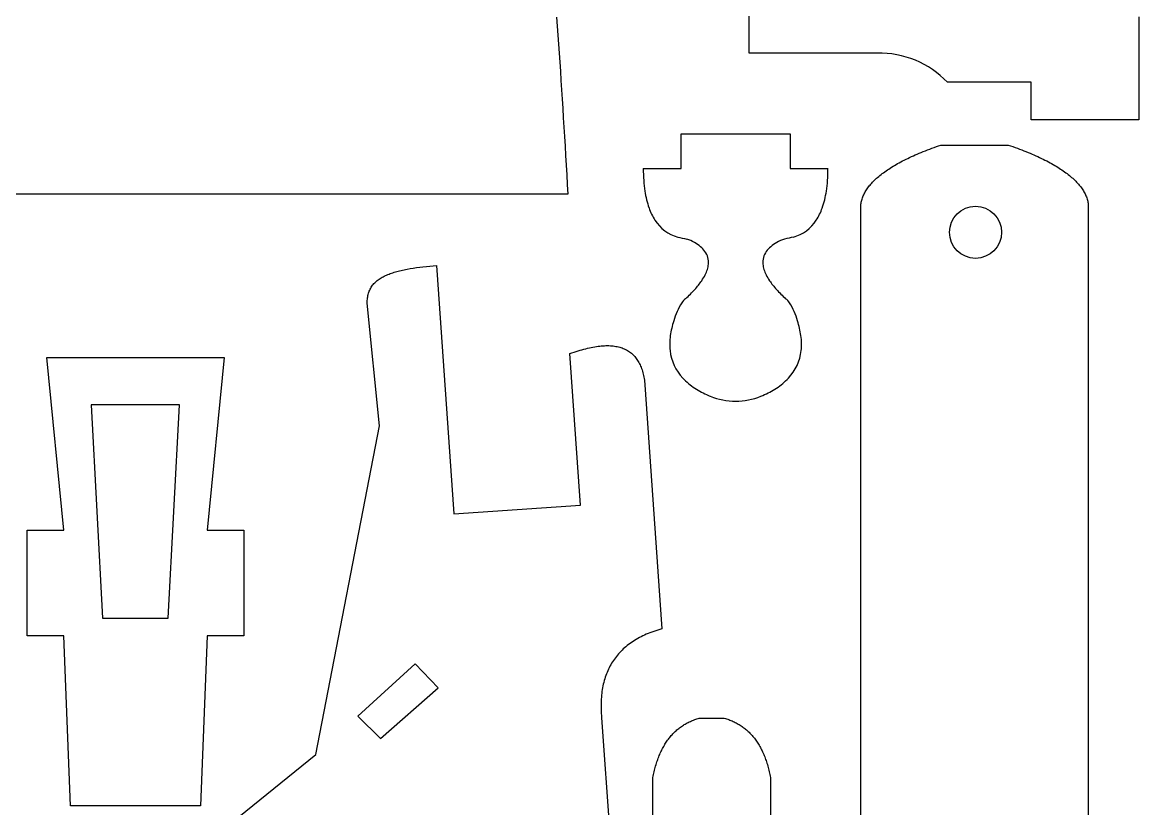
# Model space of a CAD drawing. Extents: x 0 to 450, y 0 to 350.
# Drawn here: x 160 to 265.2, y 88.6 to 162.7 of the extents above; entities that cross this region are included whole.
import ezdxf

# ---------------------------------------------------------------- set-up
doc = ezdxf.new("R2010")
doc.units = 0
doc.header["$MEASUREMENT"] = 0
doc.layers.add('DEFAULT', color=7, linetype='Continuous')

msp = doc.modelspace()

# ---------------------------------------------------------------- linework, layer by layer
at = {"layer": 'DEFAULT'}
for p, q in [((228.4626, 159.7968), (228.4626, 186.4382)), ((210.3207, 163.1749), (210.3809, 162.3352)), ((265.1612, 163.2118), (265.1612, 153.5003)), ((210.3809, 162.3352), (210.4405, 161.4911)), ((210.4405, 161.4911), (210.4996, 160.6428)), ((210.4996, 160.6428), (210.5582, 159.7902)), ((210.5582, 159.7902), (210.6163, 158.9332)), ((210.6163, 158.9332), (210.6738, 158.072)), ((240.5328, 159.7968), (228.4626, 159.7968)), ((210.6738, 158.072), (210.7308, 157.2064)), ((210.7308, 157.2064), (210.7873, 156.3366)), ((255.0246, 157.0486), (247.1388, 157.0486)), ((255.0246, 153.5003), (255.0246, 157.0486)), ((210.7873, 156.3366), (210.8432, 155.4625)), ((210.8432, 155.4625), (210.8987, 154.584)), ((210.8987, 154.584), (210.9535, 153.7013)), ((210.9535, 153.7013), (211.0079, 152.8142)), ((211.0079, 152.8142), (211.0617, 151.9229)), ((265.1612, 153.5003), (255.0246, 153.5003)), ((211.0617, 151.9229), (211.115, 151.0272)), ((222.042, 152.1719), (232.3336, 152.1719)), ((222.042, 148.9054), (222.042, 152.1719)), ((232.3336, 152.1719), (232.3336, 148.9054)), ((211.115, 151.0272), (211.1678, 150.1273)), ((244.4868, 150.3506), (244.6772, 150.4298)), ((244.6772, 150.4298), (244.8709, 150.5085)), ((244.8709, 150.5085), (245.0678, 150.587)), ((245.0678, 150.587), (245.2679, 150.665)), ((245.2679, 150.665), (245.4712, 150.7427)), ((245.4712, 150.7427), (245.6778, 150.8201)), ((245.6778, 150.8201), (245.8876, 150.8971)), ((245.8876, 150.8971), (246.1006, 150.9738)), ((246.1006, 150.9738), (246.3169, 151.05)), ((246.3169, 151.05), (246.5363, 151.126)), ((246.5363, 151.126), (252.8758, 151.126)), ((252.8758, 151.126), (253.0953, 151.05)), ((253.0953, 151.05), (253.3116, 150.9738)), ((253.3116, 150.9738), (253.5246, 150.8971)), ((253.5246, 150.8971), (253.7344, 150.8201)), ((253.7344, 150.8201), (253.9409, 150.7427)), ((253.9409, 150.7427), (254.1443, 150.665)), ((254.1443, 150.665), (254.3444, 150.587)), ((254.3444, 150.587), (254.5413, 150.5085)), ((254.5413, 150.5085), (254.735, 150.4298)), ((254.735, 150.4298), (254.9254, 150.3506)), ((211.1678, 150.1273), (211.2201, 149.223)), ((242.3048, 149.2896), (242.4533, 149.3734)), ((242.4533, 149.3734), (242.605, 149.4568)), ((242.605, 149.4568), (242.7599, 149.5397)), ((242.7599, 149.5397), (242.9181, 149.6225)), ((242.9181, 149.6225), (243.0795, 149.7048)), ((243.0795, 149.7048), (243.2441, 149.7868)), ((243.2441, 149.7868), (243.4119, 149.8684)), ((243.4119, 149.8684), (243.583, 149.9496)), ((243.583, 149.9496), (243.7573, 150.0306)), ((243.7573, 150.0306), (243.9348, 150.1111)), ((243.9348, 150.1111), (244.1156, 150.1913)), ((244.1156, 150.1913), (244.2996, 150.2711)), ((244.2996, 150.2711), (244.4868, 150.3506)), ((254.9254, 150.3506), (255.1125, 150.2711)), ((255.1125, 150.2711), (255.2966, 150.1913)), ((255.2966, 150.1913), (255.4772, 150.1111)), ((255.4772, 150.1111), (255.6548, 150.0306)), ((255.6548, 150.0306), (255.8291, 149.9496)), ((255.8291, 149.9496), (256.0002, 149.8684)), ((256.0002, 149.8684), (256.1681, 149.7868)), ((256.1681, 149.7868), (256.3327, 149.7048)), ((256.3327, 149.7048), (256.4941, 149.6225)), ((256.4941, 149.6225), (256.6523, 149.5397)), ((256.6523, 149.5397), (256.8072, 149.4568)), ((256.8072, 149.4568), (256.9589, 149.3734)), ((256.9589, 149.3734), (257.1074, 149.2896)), ((211.2201, 149.223), (211.2718, 148.3145)), ((211.2718, 148.3145), (211.323, 147.4016)), ((218.4847, 148.9054), (222.042, 148.9054)), ((232.3336, 148.9054), (235.8909, 148.9054)), ((240.7746, 148.257), (240.8844, 148.345)), ((240.8844, 148.345), (240.9974, 148.4326)), ((240.9974, 148.4326), (241.1136, 148.5199)), ((241.1136, 148.5199), (241.233, 148.6069)), ((241.233, 148.6069), (241.3557, 148.6935)), ((241.3557, 148.6935), (241.4816, 148.7796)), ((241.4816, 148.7796), (241.6107, 148.8656)), ((241.6107, 148.8656), (241.7431, 148.951)), ((241.7431, 148.951), (241.8787, 149.0361)), ((241.8787, 149.0361), (242.0175, 149.121)), ((242.0175, 149.121), (242.1595, 149.2054)), ((242.1595, 149.2054), (242.3048, 149.2896)), ((257.1074, 149.2896), (257.2527, 149.2054)), ((257.2527, 149.2054), (257.3947, 149.121)), ((257.3947, 149.121), (257.5335, 149.0361)), ((257.5335, 149.0361), (257.6691, 148.951)), ((257.6691, 148.951), (257.8014, 148.8656)), ((257.8014, 148.8656), (257.9306, 148.7796)), ((257.9306, 148.7796), (258.0565, 148.6935)), ((258.0565, 148.6935), (258.179, 148.6069)), ((258.179, 148.6069), (258.2986, 148.5199)), ((258.2986, 148.5199), (258.4148, 148.4326)), ((258.4148, 148.4326), (258.5278, 148.345)), ((258.5278, 148.345), (258.6375, 148.257)), ((211.323, 147.4016), (211.3736, 146.4845)), ((239.7091, 147.1732), (239.7802, 147.2655)), ((239.7802, 147.2655), (239.8545, 147.3574)), ((239.8545, 147.3574), (239.932, 147.4489)), ((239.932, 147.4489), (240.0127, 147.5401)), ((240.0127, 147.5401), (240.0966, 147.631)), ((240.0966, 147.631), (240.1838, 147.7215)), ((240.1838, 147.7215), (240.2742, 147.8116)), ((240.2742, 147.8116), (240.3678, 147.9014)), ((240.3678, 147.9014), (240.4647, 147.9908)), ((240.4647, 147.9908), (240.5648, 148.0799)), ((240.5648, 148.0799), (240.6681, 148.1686)), ((240.6681, 148.1686), (240.7746, 148.257)), ((258.6375, 148.257), (258.7441, 148.1686)), ((258.7441, 148.1686), (258.8474, 148.0799)), ((258.8474, 148.0799), (258.9475, 147.9908)), ((258.9475, 147.9908), (259.0443, 147.9014)), ((259.0443, 147.9014), (259.138, 147.8116)), ((259.138, 147.8116), (259.2284, 147.7215)), ((259.2284, 147.7215), (259.3155, 147.631)), ((259.3155, 147.631), (259.3995, 147.5401)), ((259.3995, 147.5401), (259.4802, 147.4489)), ((259.4802, 147.4489), (259.5577, 147.3574)), ((259.5577, 147.3574), (259.632, 147.2655)), ((259.632, 147.2655), (259.703, 147.1732)), ((211.3736, 146.4845), (157.3708, 146.4845)), ((239.1406, 146.1348), (239.1762, 146.2309)), ((239.1762, 146.2309), (239.2149, 146.3268)), ((239.2149, 146.3268), (239.2569, 146.4221)), ((239.2569, 146.4221), (239.3022, 146.5172)), ((239.3022, 146.5172), (239.3506, 146.612)), ((239.3506, 146.612), (239.4023, 146.7065)), ((239.4023, 146.7065), (239.4572, 146.8006)), ((239.4572, 146.8006), (239.5154, 146.8941)), ((239.5154, 146.8941), (239.5767, 146.9875)), ((239.5767, 146.9875), (239.6413, 147.0806)), ((239.6413, 147.0806), (239.7091, 147.1732)), ((259.703, 147.1732), (259.7708, 147.0806)), ((259.7708, 147.0806), (259.8354, 146.9875)), ((259.8354, 146.9875), (259.8968, 146.8941)), ((259.8968, 146.8941), (259.9549, 146.8006)), ((259.9549, 146.8006), (260.0099, 146.7065)), ((260.0099, 146.7065), (260.0615, 146.612)), ((260.0615, 146.612), (260.11, 146.5172)), ((260.11, 146.5172), (260.1552, 146.4221)), ((260.1552, 146.4221), (260.1972, 146.3268)), ((260.1972, 146.3268), (260.236, 146.2309)), ((260.236, 146.2309), (260.2716, 146.1348)), ((238.9951, 145.5501), (239.0113, 145.6485)), ((238.9951, 50.0355), (238.9951, 145.5501)), ((239.0113, 145.6485), (239.0307, 145.7464)), ((239.0307, 145.7464), (239.0533, 145.844)), ((239.0533, 145.844), (239.0792, 145.9413)), ((239.0792, 145.9413), (239.1083, 146.0381)), ((239.1083, 146.0381), (239.1406, 146.1348)), ((260.2716, 146.1348), (260.3039, 146.0381)), ((260.3039, 146.0381), (260.333, 145.9413)), ((260.333, 145.9413), (260.3588, 145.844)), ((260.3588, 145.844), (260.3815, 145.7464)), ((260.3815, 145.7464), (260.4009, 145.6485)), ((260.4009, 145.6485), (260.4171, 145.5501)), ((260.4171, 145.5501), (260.4171, 50.0354)), ((194.1953, 138.8253), (194.3047, 138.8752)), ((194.3047, 138.8752), (194.4169, 138.923)), ((194.4169, 138.923), (194.5316, 138.9691)), ((194.5316, 138.9691), (194.6489, 139.0135)), ((194.6489, 139.0135), (194.7686, 139.0562)), ((194.7686, 139.0562), (194.8907, 139.0972)), ((194.8907, 139.0972), (195.0152, 139.1367)), ((195.0152, 139.1367), (195.1419, 139.1747)), ((195.1419, 139.1747), (195.2709, 139.2111)), ((195.2709, 139.2111), (195.4019, 139.2461)), ((195.4019, 139.2461), (195.535, 139.2798)), ((195.535, 139.2798), (195.6701, 139.312)), ((195.6701, 139.312), (195.8072, 139.343)), ((195.8072, 139.343), (195.9461, 139.3728)), ((195.9461, 139.3728), (196.0867, 139.4014)), ((196.0867, 139.4014), (196.2292, 139.4288)), ((196.2292, 139.4288), (196.5189, 139.4806)), ((196.5189, 139.4806), (196.8147, 139.5284)), ((196.8147, 139.5284), (197.116, 139.5727)), ((197.116, 139.5727), (197.4224, 139.614)), ((197.4224, 139.614), (197.7332, 139.6526)), ((197.7332, 139.6526), (198.048, 139.6889)), ((198.048, 139.6889), (198.3661, 139.7233)), ((198.3661, 139.7233), (198.6871, 139.7563)), ((198.6871, 139.7563), (199.0104, 139.7882)), ((199.0104, 139.7882), (200.6482, 116.3667)), ((192.8618, 137.7366), (192.9193, 137.8228)), ((192.9193, 137.8228), (192.9807, 137.9064)), ((192.9807, 137.9064), (193.0457, 137.9874)), ((193.0457, 137.9874), (193.1144, 138.0658)), ((193.1144, 138.0658), (193.1865, 138.1416)), ((193.1865, 138.1416), (193.2622, 138.215)), ((193.2622, 138.215), (193.3413, 138.286)), ((193.3413, 138.286), (193.4237, 138.3547)), ((193.4237, 138.3547), (193.5094, 138.4211)), ((193.5094, 138.4211), (193.5983, 138.4852)), ((193.5983, 138.4852), (193.6903, 138.5471)), ((193.6903, 138.5471), (193.7854, 138.6068)), ((193.7854, 138.6068), (193.8835, 138.6645)), ((193.8835, 138.6645), (193.9846, 138.7201)), ((193.9846, 138.7201), (194.0885, 138.7737)), ((194.0885, 138.7737), (194.1953, 138.8253)), ((192.5068, 136.7169), (192.5232, 136.8325)), ((192.5232, 136.8325), (192.544, 136.945)), ((192.544, 136.945), (192.5692, 137.0543)), ((192.5692, 137.0543), (192.5987, 137.1606)), ((192.5987, 137.1606), (192.6324, 137.2639)), ((192.6324, 137.2639), (192.6702, 137.3642)), ((192.6702, 137.3642), (192.7121, 137.4615)), ((192.7121, 137.4615), (192.7581, 137.556)), ((192.7581, 137.556), (192.808, 137.6478)), ((192.808, 137.6478), (192.8618, 137.7366)), ((192.4848, 136.3503), (192.4875, 136.4758)), ((192.4867, 136.2215), (192.4848, 136.3503)), ((193.6501, 124.6499), (192.4867, 136.2215)), ((192.4875, 136.4758), (192.4949, 136.598)), ((192.4949, 136.598), (192.5068, 136.7169)), ((211.5742, 131.4663), (211.7702, 131.5373)), ((211.7702, 131.5373), (211.9635, 131.6047)), ((211.9635, 131.6047), (212.154, 131.6687)), ((212.154, 131.6687), (212.3418, 131.7292)), ((212.3418, 131.7292), (212.5269, 131.7862)), ((212.5269, 131.7862), (212.7092, 131.8396)), ((212.7092, 131.8396), (212.8888, 131.8896)), ((212.8888, 131.8896), (213.0656, 131.9361)), ((213.0656, 131.9361), (213.2397, 131.9791)), ((213.2397, 131.9791), (213.4111, 132.0186)), ((213.4111, 132.0186), (213.5797, 132.0547)), ((213.5797, 132.0547), (213.7456, 132.0872)), ((213.7456, 132.0872), (213.9087, 132.1162)), ((213.9087, 132.1162), (214.0691, 132.1417)), ((214.0691, 132.1417), (214.2268, 132.1637)), ((214.2268, 132.1637), (214.3817, 132.1823)), ((214.3817, 132.1823), (214.5339, 132.1973)), ((214.5339, 132.1973), (214.6833, 132.2089)), ((214.6833, 132.2089), (214.83, 132.2169)), ((214.83, 132.2169), (214.974, 132.2215)), ((214.974, 132.2215), (215.1152, 132.2225)), ((215.1152, 132.2225), (215.2537, 132.2201)), ((215.2537, 132.2201), (215.3894, 132.2142)), ((215.3894, 132.2142), (215.5224, 132.2047)), ((215.5224, 132.2047), (215.6527, 132.1918)), ((215.6527, 132.1918), (215.7802, 132.1754)), ((215.7802, 132.1754), (215.905, 132.1555)), ((215.905, 132.1555), (216.0271, 132.1321)), ((216.0271, 132.1321), (216.1464, 132.1052)), ((216.1464, 132.1052), (216.2629, 132.0748)), ((216.2629, 132.0748), (216.3768, 132.0409)), ((216.3768, 132.0409), (216.4879, 132.0035)), ((216.4879, 132.0035), (216.5962, 131.9626)), ((216.5962, 131.9626), (216.7018, 131.9183)), ((216.7018, 131.9183), (216.8047, 131.8704)), ((216.8047, 131.8704), (216.9048, 131.819)), ((216.9048, 131.819), (217.0022, 131.7642)), ((217.0022, 131.7642), (217.0968, 131.7058)), ((217.0968, 131.7058), (217.1888, 131.644)), ((217.1888, 131.644), (217.2779, 131.5786)), ((217.2779, 131.5786), (217.3644, 131.5098)), ((217.3644, 131.5098), (217.4481, 131.4374)), ((163.8958, 114.8279), (162.2948, 131.1027)), ((162.2948, 131.1027), (178.9852, 131.1027)), ((178.9852, 131.1027), (177.3842, 114.8279)), ((212.5718, 117.2005), (211.5742, 131.4663)), ((217.4481, 131.4374), (217.529, 131.3616)), ((217.529, 131.3616), (217.6072, 131.2823)), ((217.6072, 131.2823), (217.6827, 131.1995)), ((217.6827, 131.1995), (217.7554, 131.1131)), ((217.7554, 131.1131), (217.8254, 131.0233)), ((217.8254, 131.0233), (217.8927, 130.93)), ((217.8927, 130.93), (217.9572, 130.8332)), ((217.9572, 130.8332), (218.019, 130.7329)), ((218.019, 130.7329), (218.078, 130.6291)), ((218.078, 130.6291), (218.1344, 130.5219)), ((218.1344, 130.5219), (218.188, 130.4111)), ((218.188, 130.4111), (218.2388, 130.2968)), ((218.2388, 130.2968), (218.2868, 130.179)), ((218.2868, 130.179), (218.3322, 130.0578)), ((218.3322, 130.0578), (218.3748, 129.933)), ((218.3748, 129.933), (218.4147, 129.8047)), ((218.4147, 129.8047), (218.4518, 129.673)), ((218.4518, 129.673), (218.4861, 129.5377)), ((218.4861, 129.5377), (218.5177, 129.399)), ((218.5177, 129.399), (218.5466, 129.2568)), ((218.5466, 129.2568), (218.5728, 129.111)), ((218.5728, 129.111), (218.5963, 128.9618)), ((218.5963, 128.9618), (220.2341, 105.5405)), ((170.64, 126.6562), (166.4747, 126.6562)), ((166.4747, 126.6562), (167.5421, 106.5569)), ((174.8053, 126.6562), (170.6401, 126.6562)), ((173.738, 106.5569), (174.8053, 126.6562)), ((187.6346, 93.703), (193.6501, 124.6499)), ((200.6482, 116.3667), (212.5718, 117.2005)), ((160.4274, 104.8673), (160.4274, 114.8279)), ((160.4274, 114.8279), (163.8958, 114.8279)), ((177.3842, 114.8279), (180.8526, 114.8279)), ((180.8527, 114.8279), (180.8527, 104.8673)), ((167.5421, 106.5569), (173.738, 106.5569)), ((219.2929, 105.2333), (219.1148, 105.1648)), ((219.4743, 105.2994), (219.2929, 105.2333)), ((219.6592, 105.3632), (219.4743, 105.2994)), ((219.8474, 105.4247), (219.6592, 105.3632)), ((220.039, 105.4838), (219.8474, 105.4247)), ((220.2341, 105.5405), (220.039, 105.4838)), ((163.8958, 104.8673), (160.4274, 104.8673)), ((164.5184, 88.8591), (163.8958, 104.8673)), ((177.3843, 104.8673), (176.7617, 88.8591)), ((180.8527, 104.8673), (177.3843, 104.8673)), ((217.2413, 104.1589), (217.1072, 104.0598)), ((217.3789, 104.2557), (217.2413, 104.1589)), ((217.5198, 104.3501), (217.3789, 104.2557)), ((217.6641, 104.4422), (217.5198, 104.3501)), ((217.8118, 104.5319), (217.6641, 104.4422)), ((217.9628, 104.6193), (217.8118, 104.5319)), ((218.1173, 104.7043), (217.9628, 104.6193)), ((218.2751, 104.7869), (218.1173, 104.7043)), ((218.4363, 104.8672), (218.2751, 104.7869)), ((218.6008, 104.9451), (218.4363, 104.8672)), ((218.7688, 105.0207), (218.6008, 104.9451)), ((218.9401, 105.0939), (218.7688, 105.0207)), ((219.1148, 105.1648), (218.9401, 105.0939)), ((216.1556, 103.1818), (216.0519, 103.0615)), ((216.2627, 103.2998), (216.1556, 103.1818)), ((216.3733, 103.4155), (216.2627, 103.2998)), ((216.4871, 103.5287), (216.3733, 103.4155)), ((216.6044, 103.6397), (216.4871, 103.5287)), ((216.7251, 103.7482), (216.6044, 103.6397)), ((216.849, 103.8544), (216.7251, 103.7482)), ((216.9764, 103.9583), (216.849, 103.8544)), ((217.1072, 104.0598), (216.9764, 103.9583)), ((196.9848, 102.2311), (191.6057, 97.3082)), ((198.4335, 100.7401), (196.9848, 102.2311)), ((215.4201, 102.1531), (215.3434, 102.0139)), ((215.5003, 102.2899), (215.4201, 102.1531)), ((215.5837, 102.4244), (215.5003, 102.2899)), ((215.6706, 102.5565), (215.5837, 102.4244)), ((215.7608, 102.6863), (215.6706, 102.5565)), ((215.8545, 102.8137), (215.7608, 102.6863)), ((215.9515, 102.9388), (215.8545, 102.8137)), ((216.0519, 103.0615), (215.9515, 102.9388)), ((214.9008, 100.9735), (214.8511, 100.8154)), ((214.9539, 101.1292), (214.9008, 100.9735)), ((215.0103, 101.2825), (214.9539, 101.1292)), ((215.0702, 101.4335), (215.0103, 101.2825)), ((215.1334, 101.5821), (215.0702, 101.4335)), ((215.2, 101.7284), (215.1334, 101.5821)), ((215.2701, 101.8723), (215.2, 101.7284)), ((215.3434, 102.0139), (215.2701, 101.8723)), ((193.7314, 95.2101), (199.175, 99.977)), ((199.175, 99.977), (198.4335, 100.7401)), ((214.6533, 99.9898), (214.6238, 99.8176)), ((214.6861, 100.1597), (214.6533, 99.9898)), ((214.7223, 100.3271), (214.6861, 100.1597)), ((214.7618, 100.4923), (214.7223, 100.3271)), ((214.8048, 100.655), (214.7618, 100.4923)), ((214.8511, 100.8154), (214.8048, 100.655)), ((214.5274, 98.9213), (214.5182, 98.735)), ((214.5399, 99.1053), (214.5274, 98.9213)), ((214.5558, 99.2869), (214.5399, 99.1053)), ((214.5751, 99.4662), (214.5558, 99.2869)), ((214.5978, 99.6431), (214.5751, 99.4662)), ((214.6238, 99.8176), (214.5978, 99.6431)), ((214.5124, 98.5463), (214.51, 98.3553)), ((214.51, 98.3553), (214.511, 98.1619)), ((214.511, 98.1619), (214.5154, 97.9661)), ((214.5182, 98.735), (214.5124, 98.5463)), ((214.5154, 97.9661), (214.5231, 97.768)), ((191.6057, 97.3082), (193.7314, 95.2101)), ((214.5231, 97.768), (214.5342, 97.5675)), ((214.5342, 97.5675), (214.5487, 97.3647)), ((214.5487, 97.3647), (214.5665, 97.1595)), ((214.5665, 97.1595), (220.7177, 9.1945)), ((222.7272, 96.7185), (222.8243, 96.7663)), ((222.8243, 96.7663), (222.9227, 96.8124)), ((222.9227, 96.8124), (223.0224, 96.8566)), ((223.0224, 96.8566), (223.1233, 96.8993)), ((223.1233, 96.8993), (223.2256, 96.9401)), ((223.2256, 96.9401), (223.3291, 96.9791)), ((223.3291, 96.9791), (223.434, 97.0163)), ((223.434, 97.0163), (223.5401, 97.0518)), ((223.5401, 97.0518), (223.6475, 97.0856)), ((223.6475, 97.0856), (223.7562, 97.1175)), ((223.7562, 97.1175), (224.0089, 97.1175)), ((224.0089, 97.1175), (226.1178, 97.1175)), ((226.1178, 97.1175), (226.2265, 97.0856)), ((226.2265, 97.0856), (226.3339, 97.0518)), ((226.3339, 97.0518), (226.44, 97.0163)), ((226.44, 97.0163), (226.5448, 96.9791)), ((226.5448, 96.9791), (226.6484, 96.9401)), ((226.6484, 96.9401), (226.7506, 96.8993)), ((226.7506, 96.8993), (226.8516, 96.8566)), ((226.8516, 96.8566), (226.9513, 96.8124)), ((226.9513, 96.8124), (227.0497, 96.7663)), ((227.0497, 96.7663), (227.1468, 96.7185)), ((221.2738, 95.6351), (221.349, 95.713)), ((221.349, 95.713), (221.4255, 95.789)), ((221.4255, 95.789), (221.5032, 95.8633)), ((221.5032, 95.8633), (221.5823, 95.9359)), ((221.5823, 95.9359), (221.6626, 96.0067)), ((221.6626, 96.0067), (221.7443, 96.0757)), ((221.7443, 96.0757), (221.8272, 96.143)), ((221.8272, 96.143), (221.9114, 96.2085)), ((221.9114, 96.2085), (221.9969, 96.2722)), ((221.9969, 96.2722), (222.0837, 96.3341)), ((222.0837, 96.3341), (222.1717, 96.3943)), ((222.1717, 96.3943), (222.2611, 96.4528)), ((222.2611, 96.4528), (222.3517, 96.5094)), ((222.3517, 96.5094), (222.4437, 96.5643)), ((222.4437, 96.5643), (222.5369, 96.6175)), ((222.5369, 96.6175), (222.6314, 96.6689)), ((222.6314, 96.6689), (222.7272, 96.7185)), ((227.1468, 96.7185), (227.2426, 96.6689)), ((227.2426, 96.6689), (227.3371, 96.6175)), ((227.3371, 96.6175), (227.4303, 96.5643)), ((227.4303, 96.5643), (227.5222, 96.5094)), ((227.5222, 96.5094), (227.6129, 96.4528)), ((227.6129, 96.4528), (227.7023, 96.3943)), ((227.7023, 96.3943), (227.7903, 96.3341)), ((227.7903, 96.3341), (227.8771, 96.2722)), ((227.8771, 96.2722), (227.9626, 96.2085)), ((227.9626, 96.2085), (228.0468, 96.143)), ((228.0468, 96.143), (228.1297, 96.0757)), ((228.1297, 96.0757), (228.2113, 96.0067)), ((228.2113, 96.0067), (228.2917, 95.9359)), ((228.2917, 95.9359), (228.3707, 95.8633)), ((228.3707, 95.8633), (228.4485, 95.789)), ((228.4485, 95.789), (228.525, 95.713)), ((228.525, 95.713), (228.6001, 95.6351)), ((220.4722, 94.5634), (220.5319, 94.6624)), ((220.5319, 94.6624), (220.5929, 94.7595)), ((220.5929, 94.7595), (220.6552, 94.855)), ((220.6552, 94.855), (220.7188, 94.9488)), ((220.7188, 94.9488), (220.7837, 95.0408)), ((220.7837, 95.0408), (220.8498, 95.131)), ((220.8498, 95.131), (220.9173, 95.2194)), ((220.9173, 95.2194), (220.986, 95.3061)), ((220.986, 95.3061), (221.056, 95.391)), ((221.056, 95.391), (221.1273, 95.4741)), ((221.1273, 95.4741), (221.1999, 95.5555)), ((221.1999, 95.5555), (221.2738, 95.6351)), ((228.6001, 95.6351), (228.674, 95.5555)), ((228.674, 95.5555), (228.7466, 95.4741)), ((228.7466, 95.4741), (228.818, 95.391)), ((228.818, 95.391), (228.888, 95.3061)), ((228.888, 95.3061), (228.9567, 95.2194)), ((228.9567, 95.2194), (229.0242, 95.131)), ((229.0242, 95.131), (229.0903, 95.0408)), ((229.0903, 95.0408), (229.1552, 94.9488)), ((229.1552, 94.9488), (229.2188, 94.855)), ((229.2188, 94.855), (229.2811, 94.7595)), ((229.2811, 94.7595), (229.3421, 94.6624)), ((229.3421, 94.6624), (229.4018, 94.5634)), ((174.5185, 83.0872), (187.6346, 93.703)), ((219.9928, 93.5928), (220.0409, 93.7077)), ((220.0409, 93.7077), (220.0903, 93.8209)), ((220.0903, 93.8209), (220.141, 93.9321)), ((220.141, 93.9321), (220.193, 94.0417)), ((220.193, 94.0417), (220.2462, 94.1496)), ((220.2462, 94.1496), (220.3008, 94.2557)), ((220.3008, 94.2557), (220.3566, 94.3601)), ((220.3566, 94.3601), (220.4138, 94.4626)), ((220.4138, 94.4626), (220.4722, 94.5634)), ((229.4018, 94.5634), (229.4602, 94.4626)), ((229.4602, 94.4626), (229.5173, 94.3601)), ((229.5173, 94.3601), (229.5732, 94.2557)), ((229.5732, 94.2557), (229.6277, 94.1496)), ((229.6277, 94.1496), (229.681, 94.0417)), ((229.681, 94.0417), (229.733, 93.9321)), ((229.733, 93.9321), (229.7837, 93.8209)), ((229.7837, 93.8209), (229.8331, 93.7077)), ((229.8331, 93.7077), (229.8812, 93.5928)), ((219.6178, 92.4794), (219.6543, 92.6102)), ((219.6543, 92.6102), (219.6921, 92.7391)), ((219.6921, 92.7391), (219.7312, 92.8663)), ((219.7312, 92.8663), (219.7716, 92.9918)), ((219.7716, 92.9918), (219.8132, 93.1156)), ((219.8132, 93.1156), (219.8562, 93.2376)), ((219.8562, 93.2376), (219.9004, 93.3578)), ((219.9004, 93.3578), (219.946, 93.4762)), ((219.946, 93.4762), (219.9928, 93.5928)), ((229.8812, 93.5928), (229.928, 93.4762)), ((229.928, 93.4762), (229.9735, 93.3578)), ((229.9735, 93.3578), (230.0178, 93.2376)), ((230.0178, 93.2376), (230.0607, 93.1156)), ((230.0607, 93.1156), (230.1024, 92.9918)), ((230.1024, 92.9918), (230.1428, 92.8663)), ((230.1428, 92.8663), (230.1819, 92.7391)), ((230.1819, 92.7391), (230.2197, 92.6102)), ((230.2197, 92.6102), (230.2561, 92.4794)), ((219.3984, 91.5145), (219.4258, 91.6576)), ((219.3984, 71.0597), (219.3984, 91.5145)), ((219.4258, 91.6576), (219.4546, 91.799)), ((219.4546, 91.799), (219.4847, 91.9386)), ((219.4847, 91.9386), (219.516, 92.0765)), ((219.516, 92.0765), (219.5487, 92.2125)), ((219.5487, 92.2125), (219.5826, 92.3469)), ((219.5826, 92.3469), (219.6178, 92.4794)), ((230.2561, 92.4794), (230.2914, 92.3469)), ((230.2914, 92.3469), (230.3253, 92.2125)), ((230.3253, 92.2125), (230.3578, 92.0765)), ((230.3578, 92.0765), (230.3893, 91.9386)), ((230.3893, 91.9386), (230.4194, 91.799)), ((230.4194, 91.799), (230.4481, 91.6576)), ((230.4481, 91.6576), (230.4756, 91.5145)), ((230.4756, 91.5145), (230.4756, 71.0597)), ((176.7617, 88.8591), (164.5184, 88.8591))]:
    msp.add_line(p, q, dxfattribs=at)
msp.add_circle((249.79, 142.8999), 2.4545, dxfattribs=at)
for centre, radius, start, end in [((240.6887, 150.858), 8.9402, 43.823916, 90.999178), ((235.4309, 148.9739), 16.9464, 180.231589, 184.005356), ((218.9446, 148.9739), 16.9464, 355.99467, 359.768413), ((231.3948, 148.7022), 12.9012, 184.053698, 188.578984), ((222.9808, 148.7022), 12.9012, 351.421006, 355.946297), ((227.0426, 147.9937), 8.4921, 188.2326, 199.293117), ((227.3329, 147.9937), 8.4922, 340.707087, 351.767488), ((224.1282, 146.9726), 5.4041, 199.284228, 212.842588), ((230.2474, 146.9726), 5.404, 327.157412, 340.715772), ((222.7153, 146.0256), 3.7035, 212.387981, 254.663741), ((231.6603, 146.0256), 3.7035, 285.336031, 327.611893), ((233.4978, 192.3459), 51.2596, 256.734742, 257.697431), ((221.8913, 139.694), 2.659, 57.696425, 75.084616), ((232.39, 139.8709), 2.4591, 103.884315, 122.649079), ((260.0227, 23.0967), 122.4581, 102.921177, 103.32469), ((221.4199, 138.6273), 3.8164, 49.743316, 60.273872), ((222.2896, 139.6519), 2.4724, 35.709294, 49.780482), ((222.8732, 140.0626), 1.7588, 354.352122, 35.942152), ((231.5024, 140.0627), 1.7589, 144.057959, 185.648421), ((232.086, 139.6519), 2.4724, 130.219518, 144.290706), ((232.9557, 138.6273), 3.8164, 119.726242, 130.256833), ((222.2954, 140.1049), 2.3381, 342.50444, 354.714132), ((232.0802, 140.1049), 2.338, 185.285903, 197.495673), ((219.9693, 141.0891), 4.8721, 325.612305, 333.098456), ((221.3689, 140.3889), 3.3071, 332.94537, 342.637428), ((233.0067, 140.3889), 3.3071, 197.362572, 207.05463), ((234.4063, 141.0891), 4.872, 206.901704, 214.387843), ((217.5946, 142.718), 7.7517, 317.898324, 325.589997), ((236.781, 142.718), 7.7517, 214.410067, 222.101223), ((213.7745, 146.1192), 12.8664, 312.583222, 318.06593), ((240.6011, 146.1192), 12.8665, 221.933797, 227.416828), ((227.902, 132.6581), 6.8181, 148.183452, 163.882944), ((223.523, 135.2857), 1.7135, 127.466367, 145.64665), ((230.8075, 135.2375), 1.7792, 34.789727, 52.324989), ((226.4121, 132.6359), 6.8833, 16.152468, 31.697501), ((229.21, 132.0218), 8.255, 162.160024, 172.036223), ((225.1655, 132.0218), 8.2551, 7.963674, 17.839749), ((226.7528, 132.3613), 5.7745, 171.994362, 186.073751), ((227.6228, 132.3613), 5.7745, 353.926003, 8.005488), ((225.4458, 132.2309), 4.4611, 186.184672, 223.700327), ((228.9298, 132.2309), 4.461, 316.298725, 353.81518), ((226.651, 133.3403), 6.0989, 223.412879, 237.045788), ((227.7246, 133.3403), 6.0989, 302.954212, 316.58653), ((228.2351, 135.7414), 8.9754, 236.898374, 246.239013), ((229.0669, 137.4884), 10.9097, 245.937528, 246.970058), ((227.1878, 133.5194), 6.5243, 248.52133, 291.477797), ((225.3087, 137.4884), 10.9096, 293.029426, 294.062399), ((226.1405, 135.7414), 8.9754, 293.761076, 303.101707)]:
    msp.add_arc(centre, radius, start, end, dxfattribs=at)

doc.saveas('drawing.dxf')
